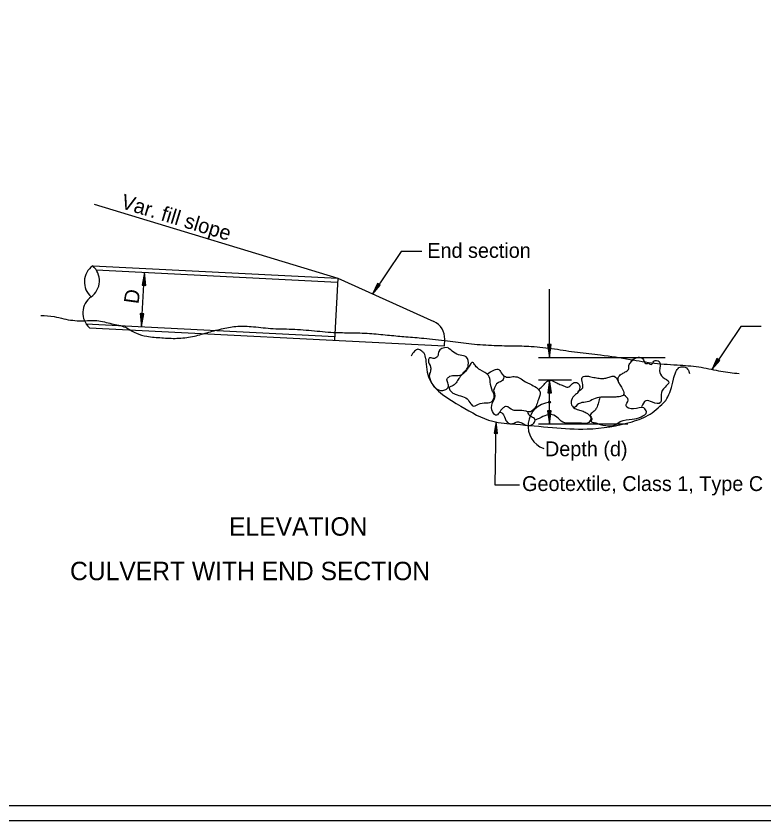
# Model space of a CAD drawing. Extents: x 0 to 565, y 0 to 265.
# Drawn here: x 126.2 to 249.3, y 0 to 132.5 of the extents above; entities that cross this region are included whole.
import ezdxf

# ---------------------------------------------------------------- set-up
doc = ezdxf.new("R2010")
doc.units = 0
doc.layers.add('D_Details', color=7, linetype='Continuous')
doc.layers.add('Default', color=7, linetype='Continuous')

msp = doc.modelspace()

# ---------------------------------------------------------------- linework, layer by layer
at = {"layer": 'D_Details'}
for p, q in [((139.04, 101.54), (179.12, 89.33)), ((138.78, 91.39), (179.12, 89.33)), ((139.36, 90.71), (179.08, 88.68)), ((146.83, 81.4), (147.29, 90.3)), ((147.29, 90.3), (146.91, 88.2)), ((147.51, 88.17), (147.29, 90.3)), ((147.06, 88.19), (147.26, 89.77)), ((147.13, 88.18), (147.23, 88.94)), ((147.23, 88.94), (147.29, 88.18)), ((147.26, 89.77), (147.36, 88.17)), ((179.12, 89.33), (178.6, 79.12)), ((179.12, 89.33), (194.94, 82.21)), ((146.91, 88.2), (147.51, 88.17)), ((185.68, 88.5), (184.86, 86.74)), ((184.86, 86.74), (186.13, 88.19)), ((185.13, 87.14), (185.79, 88.42)), ((186.02, 88.27), (185.13, 87.14)), ((185.54, 87.77), (185.85, 88.38)), ((185.96, 88.3), (185.54, 87.77)), ((186.13, 88.19), (185.68, 88.5)), ((213.97, 76.32), (213.97, 87.55)), ((147.21, 83.5), (146.61, 83.53)), ((146.61, 83.53), (146.83, 81.4)), ((146.86, 81.93), (146.76, 83.53)), ((146.89, 82.76), (146.83, 83.52)), ((146.83, 81.4), (147.21, 83.5)), ((147.06, 83.51), (146.86, 81.93)), ((146.99, 83.51), (146.89, 82.76)), ((137.66, 81.86), (178.63, 79.77)), ((138.26, 81.18), (196.67, 78.2)), ((196.67, 78.2), (196.73, 79.29)), ((214.25, 78.44), (213.64, 78.44)), ((213.64, 78.44), (213.97, 76.32)), ((213.97, 76.85), (213.79, 78.44)), ((213.96, 77.68), (213.87, 78.44)), ((214.02, 78.44), (213.96, 77.68)), ((213.97, 76.32), (214.25, 78.44)), ((214.09, 78.44), (213.97, 76.85)), ((212.15, 76.32), (233.01, 76.32)), ((241.56, 76.13), (240.75, 74.38)), ((240.75, 74.38), (242.02, 75.82)), ((241.01, 74.77), (241.68, 76.05)), ((241.9, 75.9), (241.01, 74.77)), ((241.42, 75.4), (241.73, 76.01)), ((241.85, 75.94), (241.42, 75.4)), ((242.02, 75.82), (241.56, 76.13)), ((212.15, 72.6), (217.61, 72.6)), ((213.97, 72.6), (213.7, 70.47)), ((213.85, 70.47), (213.97, 72.07)), ((213.97, 65.39), (213.97, 72.6)), ((214.31, 70.47), (213.97, 72.6)), ((213.97, 72.07), (214.15, 70.47)), ((213.7, 70.47), (214.31, 70.47)), ((213.93, 70.47), (213.99, 71.23)), ((213.99, 71.23), (214.08, 70.47)), ((214.25, 67.52), (213.64, 67.52)), ((213.64, 67.52), (213.97, 65.39)), ((213.97, 65.92), (213.79, 67.52)), ((213.96, 66.76), (213.87, 67.52)), ((214.02, 67.52), (213.96, 66.76)), ((213.97, 65.39), (214.25, 67.52)), ((214.09, 67.52), (213.97, 65.92)), ((205.18, 65.71), (204.86, 63.81)), ((205, 63.8), (205.16, 65.23)), ((205.16, 65.23), (205.27, 63.79)), ((205.4, 63.79), (205.18, 65.71)), ((212.15, 65.39), (226.87, 65.39)), ((204.86, 63.81), (205.4, 63.79)), ((205.06, 63.8), (205.15, 64.48)), ((205.15, 64.48), (205.2, 63.79))]:
    msp.add_line(p, q, dxfattribs=at)
for points in [[(192.95, 93.75), (189.58, 93.75), (184.86, 86.74)], [(248.83, 81.38), (245.46, 81.38), (240.75, 74.38)], [(209.05, 55.28), (205.03, 55.26), (205.18, 65.71)]]:
    msp.add_lwpolyline(points, dxfattribs=at)
for radius in [0.17, 0.16, 0.15, 0.14, 0.13, 0.12, 0.11, 0.0996, 0.0895, 0.0793, 0.0692, 0.0591, 0.049, 0.0389, 0.0288, 0.0187, 0.00855]:
    msp.add_circle((213.97, 68.93), radius, dxfattribs=at)
for centre, radius, start, end in [((140.65, 88.73), 3.25, 125.2096, 228.9481), ((136.62, 88.94), 3.26, 305.5329, 48.6248), ((140.37, 83.63), 3.23, 124.9015, 229.2562), ((193.7, 79.44), 3.03, 357.0772, 65.7809), ((214.38, 65.01), 3.94, 95.9849, 249.9268)]:
    msp.add_arc(centre, radius, start, end, dxfattribs=at)
for points in [[(130.21, 83.23), (132.44, 83.04), (134, 82.67), (136.97, 82.33), (139.47, 82.36), (141.91, 81.86), (144.16, 81.26), (145.96, 80.29), (147.68, 79.79), (150.14, 79.54), (152.64, 79.45), (155.21, 79.75), (157.57, 80.36), (159.96, 81), (162.33, 81.41), (164.85, 81.4), (168.04, 81.08), (171.58, 80.97), (175.28, 80.69), (178.87, 80.41), (181.62, 80.36), (184.71, 80.23), (187.66, 79.95), (190.34, 79.72), (193.27, 79.46), (197.19, 79.04), (200.7, 78.6), (204.42, 78.3), (207.84, 78.22), (210.97, 78.13), (214.81, 77.71), (218.57, 77.16), (222.39, 76.72), (227.28, 75.99), (231.26, 75.36), (235.51, 75.04), (238.98, 74.68), (242.21, 74.05), (245.2, 73.65)], [(193.6, 76.05), (193.32, 77), (192.96, 77.33), (192.33, 77.66), (191.77, 77.33), (191.18, 76.51)], [(197.17, 77.94), (195.74, 77.3), (195.55, 76.48), (194.82, 76.15), (194.23, 76.24), (194.04, 75.81), (194.41, 74.7), (194.37, 74.06), (194.19, 73.22), (194.39, 72.51), (194.85, 71.66), (195.35, 71.17), (196.06, 70.88), (196.77, 70.96), (197.22, 71.29), (197.31, 71.92), (197.1, 72.64), (197.39, 73.07), (198.22, 73.35), (199.53, 73.49), (199.98, 73.98), (200.33, 74.31), (200.6, 75.03), (200.25, 76.4), (199.28, 76.67), (197.26, 77.94)], [(193.6, 76.05), (194.21, 72.71), (199.39, 68.28), (204.63, 65.79), (208.42, 65.31), (214.48, 64.75), (220.2, 64.53), (227.59, 65.72), (230.56, 66.98), (233.04, 69.13)], [(200.8, 74.88), (200.47, 74.39), (199.89, 73.72), (199.38, 73.27), (199.07, 72.86), (198.62, 72.12), (197.9, 71.59), (197.45, 71.35), (197.71, 70.79), (198.21, 70.36), (200.42, 69.49), (201.02, 68.67), (201.52, 68.28), (201.95, 68.44), (203.24, 68.81), (204.44, 68.99), (204.88, 70.15), (204.62, 70.71), (204.23, 72.27), (203.94, 73.32), (202.57, 74.24), (201.72, 75.02), (201.36, 75.48), (200.66, 74.68)], [(225.38, 72.15), (225.38, 73.14), (225.95, 73.63), (226.46, 73.92), (226.98, 74.33), (227.05, 74.96), (227.42, 75.58), (227.97, 76.11), (228.77, 76.33), (229.34, 76.1), (229.84, 75.32), (230.39, 75.31), (230.73, 75.13), (231.16, 75.67), (232.06, 75.62), (232.1, 74.1), (232.62, 73.08), (233.61, 72.21), (233.01, 71.42), (232.36, 70.19), (232.25, 68.86), (230.92, 68.92), (229.85, 69.17), (229.12, 68.15)], [(203.74, 73.57), (204.9, 74.26), (205.66, 74.31), (206.18, 73.57), (206.42, 73.25), (206.23, 72.49), (205.53, 72.14), (204.79, 70.96)], [(233.05, 69.14), (233.29, 69.52), (233.92, 70.87), (234.38, 72.71), (234.81, 73.93), (235.3, 74.63), (235.67, 74.76), (236.33, 74.69), (236.95, 73.97), (237.02, 73.67)], [(206.41, 73.31), (207.09, 73.04), (207.92, 73.14), (208.86, 73.01), (209.73, 72.46), (211.06, 71.79), (212.05, 71.14), (212.45, 70.6), (212.15, 69.39), (211.86, 68.51), (211.32, 67.67), (210.71, 67.33), (210.12, 67.45), (208.69, 67.58), (207.98, 67.62), (206.85, 68.22), (206.34, 67.98), (205.11, 66.79), (204.51, 67.7), (204.7, 69.05), (204.98, 69.7), (204.79, 70.97)], [(218.64, 70.47), (218.82, 70.79), (219.33, 71.11), (219.41, 72.1), (219.35, 73), (219.95, 73.24), (220.8, 73.1), (221.73, 72.95), (222.59, 72.82), (223.26, 72.9), (223.97, 73.13), (224.65, 73.21), (225.29, 72.34), (225.61, 71.75), (226.05, 70.99), (226.18, 70.13), (225.65, 69.88), (224.89, 69.78), (224.22, 69.74), (223.28, 69.75), (222.43, 69.75), (221.23, 69.42), (220.2, 68.98), (219.06, 68.8), (218.06, 68.01)], [(212.17, 71.05), (212.46, 71.22), (213.08, 71.87), (213.57, 72.36), (213.92, 72.54), (214.83, 72.3), (215.52, 71.94), (216.29, 71.65), (217, 71.39), (217.67, 71.9), (218.19, 72.2), (218.77, 71.97), (218.97, 71.38), (218.63, 70.48), (218.16, 70.11), (217.6, 69.29), (217.62, 68.51), (217.96, 68.04), (218.75, 67.67), (219.5, 67.44), (220.22, 67.07), (220.8, 66.27), (220.45, 65.61), (219.27, 65.47), (217.7, 65.48), (216.16, 65.65), (215.19, 66.47), (214.12, 66.9), (212.91, 66.56), (211.63, 65.99)], [(222.29, 69.71), (222.05, 68.89), (221.7, 67.95), (221.35, 67.46), (220.73, 66.9), (220.72, 66.62), (220.96, 66.27), (220.84, 65.76), (221.29, 65.59), (221.91, 65.42), (223.7, 65.03), (224.62, 65.15), (225.64, 65.74), (227.6, 66.14), (229.05, 66.51), (229.95, 67.35), (229.53, 67.98), (227.84, 67.82), (226.58, 68.34), (226.92, 69.28), (226.2, 70.12)], [(205.8, 67.37), (206.25, 67.09), (206.8, 65.92), (207.23, 65.49), (207.96, 65.43), (208.67, 65.69), (209.44, 65.51), (210.15, 65.13), (211.01, 65.19), (211.42, 65.5), (211.59, 66.11), (211.02, 66.53), (210.56, 66.94), (210.43, 67.34)]]:
    msp.add_spline(points, degree=3, dxfattribs=at)
at = {"layer": 'Default'}
for points in [[(0, 265), (326.25, 265), (326.25, 255), (390, 255), (390, 37.5), (315, 37.5), (315, 0), (0, 0)], [(0, 262.5), (326.25, 262.5), (326.25, 252.5), (390, 252.5), (390, 40), (315, 40), (315, 2.5), (0, 2.5)]]:
    msp.add_lwpolyline(points, close=True, dxfattribs=at)

# ---------------------------------------------------------------- texts
at = {"layer": 'D_Details'}
for s, height, rotation, p in [('Var. fill slope', 2.4384, 343.06, (143.26, 100.92)), ('D', 2.44, 82.1428, (146.3, 85.02))]:
    msp.add_text(s, height=height, rotation=rotation, dxfattribs=at).set_placement(p)
for s, height, p in [('End section', 2.4384, (193.86, 92.7)), ('Depth (d)', 2.438, (213.24, 60.04)), ('Geotextile, Class 1, Type C', 2.4384, (209.47, 54.31)), ('ELEVATION', 3.034, (161.22, 46.96)), ('CULVERT WITH END SECTION', 3.0341, (135.04, 39.63))]:
    msp.add_text(s, height=height, dxfattribs=at).set_placement(p)

doc.saveas('drawing.dxf')
